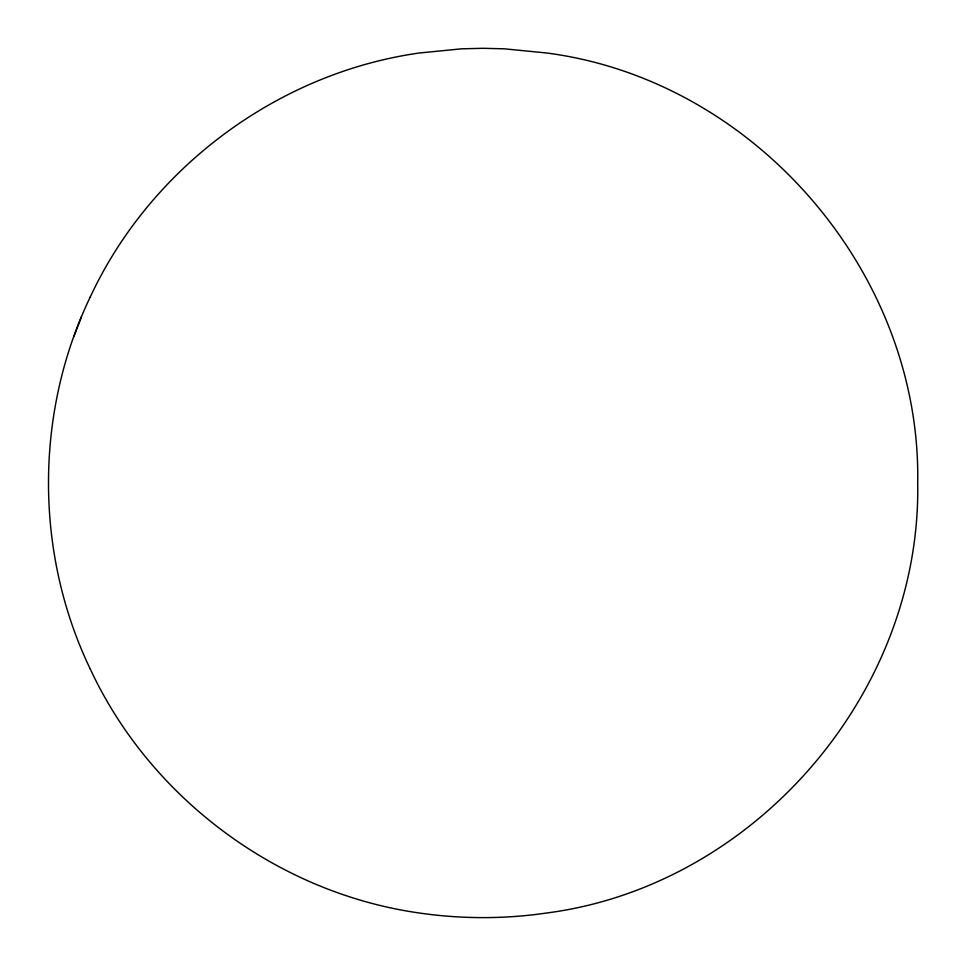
<?xml version="1.0" encoding="UTF-8"?>
<svg xmlns="http://www.w3.org/2000/svg" width="966" height="966" viewBox="0 0 966 966"><rect width="100%" height="100%" fill="white"/><g stroke="black" fill="none" stroke-linecap="round" stroke-linejoin="round"><path stroke-width="1.45" d="M90.188 297.142C34.607 412.905 34.607 553.095 90.188 668.858M73.863 336.554L81.542 316.643M90.188 297.142C150.322 167.722 277.918 73.018 419.22 53.009L461.676 48.819L483 48.3L504.324 48.819L546.78 53.009C754.844 80.13 921.407 273.209 917.7 483C921.407 692.791 754.844 885.87 546.78 912.991L546.756 912.991C504.542 919.161 461.458 919.149 419.244 912.991L419.22 912.991C277.918 892.982 150.31 798.278 90.188 668.858"/></g></svg>
